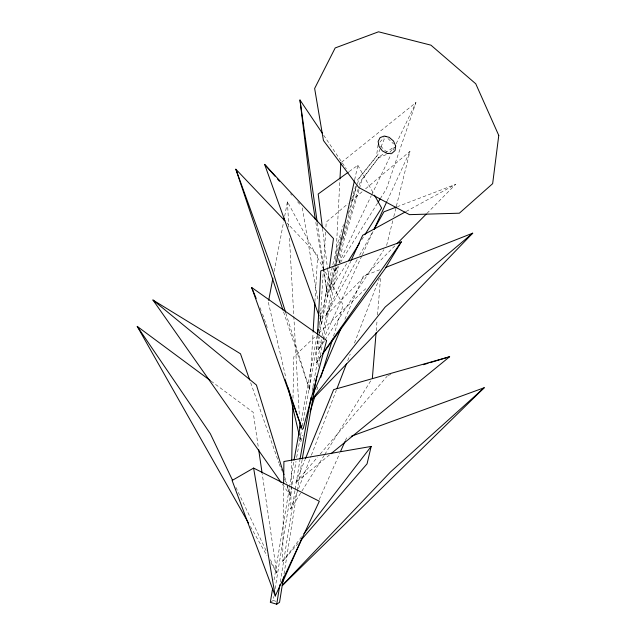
<?xml version="1.0" encoding="UTF-8"?>
<svg xmlns="http://www.w3.org/2000/svg" width="636" height="636" viewBox="0 0 636 636"><rect width="100%" height="100%" fill="white"/><g stroke="black" fill="none" stroke-linecap="round" stroke-linejoin="round"><path stroke-width="0.48" stroke-dasharray="3.18 2.39" d="M298.244 543.311L282.67 561.31L283.616 484.235M324.217 455.328L290.724 508.975L291.193 486.246M291.209 485.26L291.693 461.537M292.989 398.279L293.832 356.772L316.124 335.681M321.458 355.572L316.203 362.735L317.571 335.093M338.288 265.928L335.148 270.96L335.355 266.993L327.731 296.75L323.35 269.378M335.824 258.065L339.926 179.718M283.584 311.926L309.645 389.852L313.071 332.469M314.9 301.798L317.682 255.298L286.995 223.013M324.424 340.824L318.477 349.935L319.256 337.056M319.495 333.089L323.35 269.656M323.406 268.662L325.632 231.989M325.934 227.028L326.236 222.075L348.123 203.584M376.234 330.768L377.116 319.9M377.522 314.955L380.749 275.428M319.749 317.793L321.752 323.374L329.17 269.759M378.078 144.841L376.456 156.345L357.742 179.575L356.852 182.389M284.046 573.918L297.084 491.58M297.243 490.602L302.052 460.218M280.325 581.781L295.048 490.157M295.199 489.179L299.898 459.939M270.316 602.332L273.13 600.471L273.782 596.552M275.07 588.721L296.01 461.378M296.654 457.459L301.575 430.127M274.052 579.921L289.316 488.361M289.475 487.383L293.856 461.084M318.485 366.503L325.719 325.513L338.296 266.73M312.244 390.584L312.769 387.658M312.944 386.68L321.864 336.849M322.039 335.88L336.849 266.301M302.291 426.223L318.747 336.484M318.93 335.506L333.646 267.931M301.17 421.064L317.157 335.14M274.203 271.349L283.577 222.036M284.674 216.232L287.432 201.731L324.432 270.316M339.123 262.875L343.655 241.672L359.133 189.401M337.899 261.476L341.89 243.143L358.187 188.948M327.508 268.4L330.203 289.929L335.347 266.738M354.642 179.765L357.853 165.273L349.124 171.593M333.86 266.969L339.497 241.919M319.192 324.416L338.161 241.465L343.504 224.588M386.616 245.504L392.825 220.509M393.779 216.661L396.164 207.05M396.403 206.088L409.997 151.304L365.477 188.924M342.613 239.12L356.255 186.3M359.42 188.447L361.948 179.893L379.358 156.679L384.255 153.451M359.324 185.14L360.469 181.34L379.358 156.679M299.683 437.043L300.804 441.853L302.847 435.247M316.871 389.955L318.334 385.241M333.518 336.174L343.162 305.041L324.901 271.182M339.926 239.995L341.095 236.242M348.115 213.752L357.17 184.686M357.464 183.756L359.221 178.128L377.657 155.049L380.63 147.838M351.509 199.267L355.667 186.133M341.588 162.236L415.944 102.571L386.473 188.781L380.71 198.003M290.724 508.975L298.205 489.505M298.562 488.583L311.028 456.139M311.386 455.209L336.309 390.313M347.709 360.652L350.197 354.165M354.475 343.035L379.398 278.147M329.424 454.994L295.724 482.541L305.113 459.534M380.996 146.932L384.708 137.917M344.919 319.216L363.188 276.286L379.756 269.759M319.2 499.65L339.688 453.396M345.316 440.7L346.517 437.981L349.307 436.956M394.813 245.894L325.672 315.877L350.77 261.245M318.477 349.935L361.964 255.561M362.377 254.662L373.141 231.297M387.221 200.738L409.997 151.304M335.148 270.96L337.295 266.484M339.012 262.899L371.249 195.721M371.678 194.823L391.013 154.516M393.167 150.04L394.455 147.353M396.172 143.768L415.944 102.571M325.672 315.877L357.217 259.528M359.642 255.187L373.229 230.916M340.387 262.573L377.569 203.035M324.742 454.494L370.796 380.726M330.203 289.929L346.994 263.193M361.677 239.796L363.776 236.449M324.964 339.99L383.913 249.646M316.203 362.735L321.347 355.437M282.67 561.31L302.068 536.132M295.724 482.541L317.61 457.085M320.186 454.096L387.125 376.242M379.859 142.122L383.906 137.774M389.955 152.052L394.392 147.282M426.947 213.378L455.583 184.392L397.691 206.565M318.994 332.954L367.163 287.369M351.136 201.032L362.456 191.468M385.066 152.918L394.034 146.996M406.102 211.494L455.583 184.392M378.158 157.974L388.421 153.689M387.769 375.494L391.522 374.358M273.13 600.471L275.881 601.274M211.088 381.115L253.184 412.295L258.224 446.607M387.928 138.489L393.557 143.895M380.67 146.24L386.791 152.123M290.501 193.734L291.797 195.204M297.624 201.803L300.208 204.736M282.424 484.282L290.413 495.643L286.931 484.298M323.676 135.23L346.278 168.818M250.441 526.481L267.033 555.808M270.936 562.709L276.787 573.06L262.255 474.051M357.853 165.273L374.008 194.354M235.916 487.367L266.15 550.744M270.403 559.664L276.787 573.06M259.941 307.593L261.825 312.173M250.671 382.721L278.918 462.976M279.244 463.914L281.541 470.449M284.499 478.844L285.818 482.581M287.13 486.309L290.413 495.643M262.581 314.001L267.39 327.993M285.874 313.246L309.645 389.852M284.602 476.73L286.637 483.352M268.32 302.291L286.017 378.325M302.315 207.916L317.968 300.868M319.614 310.654L321.752 323.374M315.838 222.449L323.191 268.4M317.316 222.95L323.7 268.193M323.843 269.171L327.731 296.75M322.476 228.268L327.381 267.422M287.432 201.731L288.919 228.411M289.467 238.293L293.76 315.369M293.816 316.354L299.373 416.159M300.47 435.922L300.804 441.853"/><path stroke-width="0.95" d="M283.632 483.249L283.902 461.505L371.17 446.432L367.059 463.843L300.192 541.061M291.717 460.543L292.846 405.204M317.626 334.107L320.751 270.928L401.324 241.839L385.026 268.813L322.619 353.982M339.982 178.732L340.817 162.864M313.127 331.483L314.844 302.784M372.362 378.205L376.075 332.747M329.44 267.804L333.479 238.564L264.624 164.39L319.081 315.933M283.584 576.86L279.546 602.348L276.724 604.2L270.316 602.332L272.59 588.69M302.211 459.24L316.76 376.258M276.724 604.2L279.856 584.707M300.057 458.969L311.02 397.428M294.023 460.106L300.446 424.975M317.332 334.162L318.246 329.281M268.686 300.359L272.916 278.115M283.942 220.104L284.308 218.164M335.562 265.769L354.427 180.735M303.173 428.68L326.642 340.514L251.657 287.472L302.331 429.666M310.153 411.659L314.828 396.562M320.671 377.689L332.644 339.004M337.024 388.461L346.636 363.434M305.487 458.62L333.638 389.622L449.644 356.732L330.951 453.746M313.055 394.121L341.421 327.437M282.233 583.085L301.917 538.644M340.491 451.584L344.911 441.607M351.175 260.347L362.695 235.272L405.235 211.971M373.968 229.501L386.807 201.636M275.229 596.004L319.336 501.24L253.605 468.08L232.108 480.474L275.229 596.004L253.605 468.08M374.199 229.183L383.906 211.844L396.769 206.915M378.094 202.2L380.185 198.845M348.568 260.68L359.579 243.135M364.825 234.779L381.608 208.036L374.485 195.204M322.492 353.807L401.324 241.839M303.881 533.771L371.17 446.432M312.022 399.241L385.178 307.037L472.715 233.174L385.273 267.589M378.507 143.569L378.627 144.285M385.257 136.327L385.814 136.47M388.683 153.411L388.151 153.427M282.273 585.462L390.417 472.015L484.211 387.737L351.175 436.28M311.624 400.195L472.715 233.174M396.912 243.771L426.247 214.086M282.344 585.541L484.211 387.737M348.337 172.173L318.183 194.02L322.349 227.29M423.393 364.69L428.084 363.267M429.952 362.703L449.644 356.732M281.287 482.652L152.942 300.025L240.488 353.791L249.686 379.923M248.485 523.03L137.233 326.387L210.293 380.527M152.942 300.025L256.427 385.026L284.022 474.846M282.956 310.05L235.853 169.216L284.952 220.867M264.624 164.39L274.975 176.124M277.566 179.058L279.506 181.26M137.233 326.387L210.373 433.808L232.514 480.22M315.369 219.515L311.608 196.047L299.977 100.011L322.571 133.592M251.657 287.472L256.181 298.451M235.853 169.216L272.661 270.682L285.58 312.3M285.023 379.295L301.385 426.867M288.259 387.952L299.23 435.111M258.653 449.549L262.104 473.073M299.977 100.011L317.181 221.964M299.643 421.104L300.033 428.02M395.664 145.914L395.083 150.509L391.911 153.316L387.165 153.459L382.347 150.875L378.984 146.399L378.15 141.454L380.097 137.599L384.224 136.056L389.208 137.328L393.477 141.009L395.664 145.914M498.767 135.428L492.654 183.661L459.359 213.195L409.457 214.65L358.791 187.548L323.446 140.516L314.645 88.476L335.18 47.946L378.531 31.8L430.938 45.164L475.76 83.793L498.767 135.428"/></g></svg>
